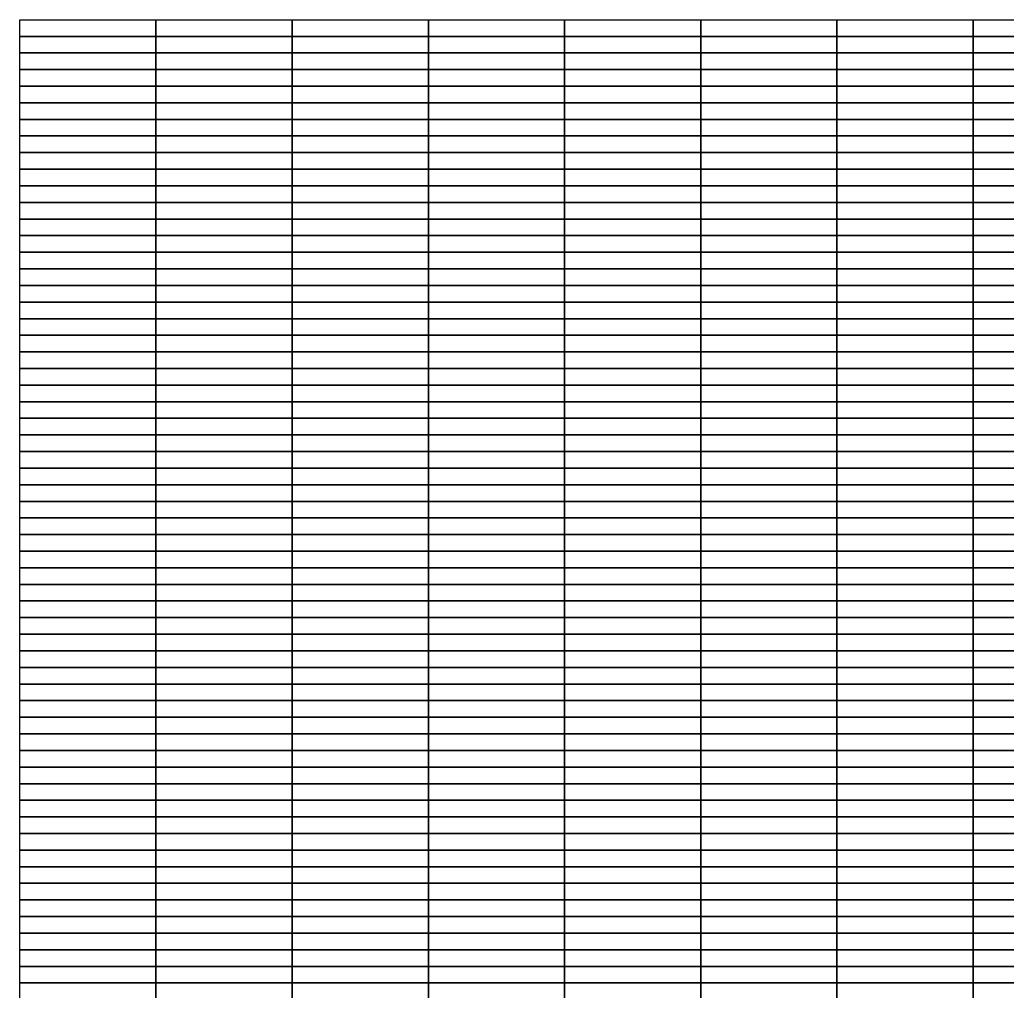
# Model space of a CAD drawing. Header units: metres. Extents: x 0 to 1189, y 5 to 4665.
# Drawn here: x 0 to 297.2, y 4372.5 to 4665 of the extents above; entities that cross this region are included whole.
import ezdxf

# ---------------------------------------------------------------- set-up
doc = ezdxf.new("R2010")
doc.units = ezdxf.units.M

msp = doc.modelspace()

# ---------------------------------------------------------------- linework, layer by layer
for points in [[(41, 4660, 27.84), (0, 4660, 27.84), (0, 4665, 179.26), (41, 4665, 179.26)], [(82, 4660, 27.84), (41, 4660, 27.84), (41, 4665, 179.26), (82, 4665, 179.26)], [(123, 4660, 27.84), (82, 4660, 27.84), (82, 4665, 179.26), (123, 4665, 179.26)], [(164, 4660, 27.84), (123, 4660, 27.84), (123, 4665, 179.26), (164, 4665, 179.26)], [(205, 4660, 22.15), (164, 4660, 27.84), (164, 4665, 179.26), (205, 4665, 181)], [(246, 4660, 16.46), (205, 4660, 22.15), (205, 4665, 181), (246, 4665, 182.75)], [(287, 4660, 16.46), (246, 4660, 16.46), (246, 4665, 182.75), (287, 4665, 182.75)], [(328, 4660, -10.15), (287, 4660, 16.46), (287, 4665, 182.75), (328, 4665, 183.28)], [(41, 4655, 170.27), (0, 4655, 170.27), (0, 4660, 27.84), (41, 4660, 27.84)], [(82, 4655, 170.27), (41, 4655, 170.27), (41, 4660, 27.84), (82, 4660, 27.84)], [(123, 4655, 170.27), (82, 4655, 170.27), (82, 4660, 27.84), (123, 4660, 27.84)], [(164, 4655, 170.27), (123, 4655, 170.27), (123, 4660, 27.84), (164, 4660, 27.84)], [(205, 4655, 145.04), (164, 4655, 170.27), (164, 4660, 27.84), (205, 4660, 22.15)], [(246, 4655, 119.81), (205, 4655, 145.04), (205, 4660, 22.15), (246, 4660, 16.46)], [(287, 4655, 119.81), (246, 4655, 119.81), (246, 4660, 16.46), (287, 4660, 16.46)], [(328, 4655, 74.57), (287, 4655, 119.81), (287, 4660, 16.46), (328, 4660, -10.15)], [(41, 4650, -185.49), (0, 4650, -185.49), (0, 4655, 170.27), (41, 4655, 170.27)], [(82, 4650, -185.49), (41, 4650, -185.49), (41, 4655, 170.27), (82, 4655, 170.27)], [(123, 4650, -185.49), (82, 4650, -185.49), (82, 4655, 170.27), (123, 4655, 170.27)], [(164, 4650, -185.49), (123, 4650, -185.49), (123, 4655, 170.27), (164, 4655, 170.27)], [(205, 4650, -183.68), (164, 4650, -185.49), (164, 4655, 170.27), (205, 4655, 145.04)], [(246, 4650, -181.88), (205, 4650, -183.68), (205, 4655, 145.04), (246, 4655, 119.81)], [(287, 4650, -181.88), (246, 4650, -181.88), (246, 4655, 119.81), (287, 4655, 119.81)], [(328, 4650, -210.97), (287, 4650, -181.88), (287, 4655, 119.81), (328, 4655, 74.57)], [(41, 4645, 111.11), (0, 4645, 111.11), (0, 4650, -185.49), (41, 4650, -185.49)], [(82, 4645, 111.11), (41, 4645, 111.11), (41, 4650, -185.49), (82, 4650, -185.49)], [(123, 4645, 111.11), (82, 4645, 111.11), (82, 4650, -185.49), (123, 4650, -185.49)], [(164, 4645, 111.11), (123, 4645, 111.11), (123, 4650, -185.49), (164, 4650, -185.49)], [(205, 4645, 119.96), (164, 4645, 111.11), (164, 4650, -185.49), (205, 4650, -183.68)], [(246, 4645, 128.81), (205, 4645, 119.96), (205, 4650, -183.68), (246, 4650, -181.88)], [(287, 4645, 128.81), (246, 4645, 128.81), (246, 4650, -181.88), (287, 4650, -181.88)], [(328, 4645, 125.46), (287, 4645, 128.81), (287, 4650, -181.88), (328, 4650, -210.97)], [(41, 4640, 182.27), (0, 4640, 182.27), (0, 4645, 111.11), (41, 4645, 111.11)], [(82, 4640, 182.27), (41, 4640, 182.27), (41, 4645, 111.11), (82, 4645, 111.11)], [(123, 4640, 182.27), (82, 4640, 182.27), (82, 4645, 111.11), (123, 4645, 111.11)], [(164, 4640, 182.27), (123, 4640, 182.27), (123, 4645, 111.11), (164, 4645, 111.11)], [(205, 4640, 180.48), (164, 4640, 182.27), (164, 4645, 111.11), (205, 4645, 119.96)], [(246, 4640, 178.69), (205, 4640, 180.48), (205, 4645, 119.96), (246, 4645, 128.81)], [(287, 4640, 178.69), (246, 4640, 178.69), (246, 4645, 128.81), (287, 4645, 128.81)], [(328, 4640, 176.82), (287, 4640, 178.69), (287, 4645, 128.81), (328, 4645, 125.46)], [(41, 4635, -90.94), (0, 4635, -90.94), (0, 4640, 182.27), (41, 4640, 182.27)], [(82, 4635, -90.94), (41, 4635, -90.94), (41, 4640, 182.27), (82, 4640, 182.27)], [(123, 4635, -90.94), (82, 4635, -90.94), (82, 4640, 182.27), (123, 4640, 182.27)], [(164, 4635, -90.94), (123, 4635, -90.94), (123, 4640, 182.27), (164, 4640, 182.27)], [(205, 4635, -98.8), (164, 4635, -90.94), (164, 4640, 182.27), (205, 4640, 180.48)], [(246, 4635, -106.66), (205, 4635, -98.8), (205, 4640, 180.48), (246, 4640, 178.69)], [(287, 4635, -106.66), (246, 4635, -106.66), (246, 4640, 178.69), (287, 4640, 178.69)], [(328, 4635, -139.29), (287, 4635, -106.66), (287, 4640, 178.69), (328, 4640, 176.82)], [(41, 4630, 65.03), (0, 4630, 65.03), (0, 4635, -90.94), (41, 4635, -90.94)], [(82, 4630, 65.03), (41, 4630, 65.03), (41, 4635, -90.94), (82, 4635, -90.94)], [(123, 4630, 65.03), (82, 4630, 65.03), (82, 4635, -90.94), (123, 4635, -90.94)], [(164, 4630, 65.03), (123, 4630, 65.03), (123, 4635, -90.94), (164, 4635, -90.94)], [(205, 4630, 65.93), (164, 4630, 65.03), (164, 4635, -90.94), (205, 4635, -98.8)], [(246, 4630, 66.84), (205, 4630, 65.93), (205, 4635, -98.8), (246, 4635, -106.66)], [(287, 4630, 66.84), (246, 4630, 66.84), (246, 4635, -106.66), (287, 4635, -106.66)], [(328, 4630, 22.98), (287, 4630, 66.84), (287, 4635, -106.66), (328, 4635, -139.29)], [(41, 4625, -185.07), (0, 4625, -185.07), (0, 4630, 65.03), (41, 4630, 65.03)], [(82, 4625, -185.07), (41, 4625, -185.07), (41, 4630, 65.03), (82, 4630, 65.03)], [(123, 4625, -185.07), (82, 4625, -185.07), (82, 4630, 65.03), (123, 4630, 65.03)], [(164, 4625, -185.07), (123, 4625, -185.07), (123, 4630, 65.03), (164, 4630, 65.03)], [(205, 4625, -203.71), (164, 4625, -185.07), (164, 4630, 65.03), (205, 4630, 65.93)], [(246, 4625, -222.34), (205, 4625, -203.71), (205, 4630, 65.93), (246, 4630, 66.84)], [(287, 4625, -222.34), (246, 4625, -222.34), (246, 4630, 66.84), (287, 4630, 66.84)], [(328, 4625, -402.46), (287, 4625, -222.34), (287, 4630, 66.84), (328, 4630, 22.98)], [(41, 4620, 164.47), (0, 4620, 164.47), (0, 4625, -185.07), (41, 4625, -185.07)], [(82, 4620, 164.47), (41, 4620, 164.47), (41, 4625, -185.07), (82, 4625, -185.07)], [(123, 4620, 164.47), (82, 4620, 164.47), (82, 4625, -185.07), (123, 4625, -185.07)], [(164, 4620, 164.47), (123, 4620, 164.47), (123, 4625, -185.07), (164, 4625, -185.07)], [(205, 4620, 163.99), (164, 4620, 164.47), (164, 4625, -185.07), (205, 4625, -203.71)], [(246, 4620, 163.51), (205, 4620, 163.99), (205, 4625, -203.71), (246, 4625, -222.34)], [(287, 4620, 163.51), (246, 4620, 163.51), (246, 4625, -222.34), (287, 4625, -222.34)], [(328, 4620, 162.39), (287, 4620, 163.51), (287, 4625, -222.34), (328, 4625, -402.46)], [(41, 4615, 178.51), (0, 4615, 178.51), (0, 4620, 164.47), (41, 4620, 164.47)], [(82, 4615, 178.51), (41, 4615, 178.51), (41, 4620, 164.47), (82, 4620, 164.47)], [(123, 4615, 178.51), (82, 4615, 178.51), (82, 4620, 164.47), (123, 4620, 164.47)], [(164, 4615, 178.51), (123, 4615, 178.51), (123, 4620, 164.47), (164, 4620, 164.47)], [(205, 4615, 181.01), (164, 4615, 178.51), (164, 4620, 164.47), (205, 4620, 163.99)], [(246, 4615, 183.51), (205, 4615, 181.01), (205, 4620, 163.99), (246, 4620, 163.51)], [(287, 4615, 183.51), (246, 4615, 183.51), (246, 4620, 163.51), (287, 4620, 163.51)], [(328, 4615, 180.7), (287, 4615, 183.51), (287, 4620, 163.51), (328, 4620, 162.39)], [(41, 4610, 28.33), (0, 4610, 28.33), (0, 4615, 178.51), (41, 4615, 178.51)], [(82, 4610, 28.33), (41, 4610, 28.33), (41, 4615, 178.51), (82, 4615, 178.51)], [(123, 4610, 28.33), (82, 4610, 28.33), (82, 4615, 178.51), (123, 4615, 178.51)], [(164, 4610, 28.33), (123, 4610, 28.33), (123, 4615, 178.51), (164, 4615, 178.51)], [(205, 4610, 18.59), (164, 4610, 28.33), (164, 4615, 178.51), (205, 4615, 181.01)], [(246, 4610, 8.86), (205, 4610, 18.59), (205, 4615, 181.01), (246, 4615, 183.51)], [(287, 4610, 8.86), (246, 4610, 8.86), (246, 4615, 183.51), (287, 4615, 183.51)], [(328, 4610, -25.73), (287, 4610, 8.86), (287, 4615, 183.51), (328, 4615, 180.7)], [(41, 4605, -29.21), (0, 4605, -29.21), (0, 4610, 28.33), (41, 4610, 28.33)], [(82, 4605, -29.21), (41, 4605, -29.21), (41, 4610, 28.33), (82, 4610, 28.33)], [(123, 4605, -29.21), (82, 4605, -29.21), (82, 4610, 28.33), (123, 4610, 28.33)], [(164, 4605, -29.21), (123, 4605, -29.21), (123, 4610, 28.33), (164, 4610, 28.33)], [(205, 4605, -19.4), (164, 4605, -29.21), (164, 4610, 28.33), (205, 4610, 18.59)], [(246, 4605, -9.58), (205, 4605, -19.4), (205, 4610, 18.59), (246, 4610, 8.86)], [(287, 4605, -9.58), (246, 4605, -9.58), (246, 4610, 8.86), (287, 4610, 8.86)], [(328, 4605, -24.24), (287, 4605, -9.58), (287, 4610, 8.86), (328, 4610, -25.73)], [(41, 4600, 20.12), (0, 4600, 20.12), (0, 4605, -29.21), (41, 4605, -29.21)], [(82, 4600, 20.12), (41, 4600, 20.12), (41, 4605, -29.21), (82, 4605, -29.21)], [(123, 4600, 20.12), (82, 4600, 20.12), (82, 4605, -29.21), (123, 4605, -29.21)], [(164, 4600, 20.12), (123, 4600, 20.12), (123, 4605, -29.21), (164, 4605, -29.21)], [(205, 4600, 3.24), (164, 4600, 20.12), (164, 4605, -29.21), (205, 4605, -19.4)], [(246, 4600, -13.64), (205, 4600, 3.24), (205, 4605, -19.4), (246, 4605, -9.58)], [(287, 4600, -13.64), (246, 4600, -13.64), (246, 4605, -9.58), (287, 4605, -9.58)], [(328, 4600, -82.87), (287, 4600, -13.64), (287, 4605, -9.58), (328, 4605, -24.24)], [(41, 4595, 139.27), (0, 4595, 139.27), (0, 4600, 20.12), (41, 4600, 20.12)], [(82, 4595, 139.27), (41, 4595, 139.27), (41, 4600, 20.12), (82, 4600, 20.12)], [(123, 4595, 139.27), (82, 4595, 139.27), (82, 4600, 20.12), (123, 4600, 20.12)], [(164, 4595, 139.27), (123, 4595, 139.27), (123, 4600, 20.12), (164, 4600, 20.12)], [(205, 4595, 119.22), (164, 4595, 139.27), (164, 4600, 20.12), (205, 4600, 3.24)], [(246, 4595, 99.16), (205, 4595, 119.22), (205, 4600, 3.24), (246, 4600, -13.64)], [(287, 4595, 99.16), (246, 4595, 99.16), (246, 4600, -13.64), (287, 4600, -13.64)], [(328, 4595, 120.88), (287, 4595, 99.16), (287, 4600, -13.64), (328, 4600, -82.87)], [(41, 4590, 138.04), (0, 4590, 138.04), (0, 4595, 139.27), (41, 4595, 139.27)], [(82, 4590, 138.04), (41, 4590, 138.04), (41, 4595, 139.27), (82, 4595, 139.27)], [(123, 4590, 138.04), (82, 4590, 138.04), (82, 4595, 139.27), (123, 4595, 139.27)], [(164, 4590, 138.04), (123, 4590, 138.04), (123, 4595, 139.27), (164, 4595, 139.27)], [(205, 4590, 133.22), (164, 4590, 138.04), (164, 4595, 139.27), (205, 4595, 119.22)], [(246, 4590, 128.39), (205, 4590, 133.22), (205, 4595, 119.22), (246, 4595, 99.16)], [(287, 4590, 128.39), (246, 4590, 128.39), (246, 4595, 99.16), (287, 4595, 99.16)], [(328, 4590, 128.34), (287, 4590, 128.39), (287, 4595, 99.16), (328, 4595, 120.88)], [(41, 4585, 75.77), (0, 4585, 75.77), (0, 4590, 138.04), (41, 4590, 138.04)], [(82, 4585, 75.77), (41, 4585, 75.77), (41, 4590, 138.04), (82, 4590, 138.04)], [(123, 4585, 75.77), (82, 4585, 75.77), (82, 4590, 138.04), (123, 4590, 138.04)], [(164, 4585, 75.77), (123, 4585, 75.77), (123, 4590, 138.04), (164, 4590, 138.04)], [(205, 4585, 72.26), (164, 4585, 75.77), (164, 4590, 138.04), (205, 4590, 133.22)], [(246, 4585, 68.75), (205, 4585, 72.26), (205, 4590, 133.22), (246, 4590, 128.39)], [(287, 4585, 68.75), (246, 4585, 68.75), (246, 4590, 128.39), (287, 4590, 128.39)], [(328, 4585, 53.58), (287, 4585, 68.75), (287, 4590, 128.39), (328, 4590, 128.34)], [(41, 4580, -2.38), (0, 4580, -2.38), (0, 4585, 75.77), (41, 4585, 75.77)], [(82, 4580, -2.38), (41, 4580, -2.38), (41, 4585, 75.77), (82, 4585, 75.77)], [(123, 4580, -2.38), (82, 4580, -2.38), (82, 4585, 75.77), (123, 4585, 75.77)], [(164, 4580, -2.38), (123, 4580, -2.38), (123, 4585, 75.77), (164, 4585, 75.77)], [(205, 4580, -38.36), (164, 4580, -2.38), (164, 4585, 75.77), (205, 4585, 72.26)], [(246, 4580, -74.34), (205, 4580, -38.36), (205, 4585, 72.26), (246, 4585, 68.75)], [(287, 4580, -74.34), (246, 4580, -74.34), (246, 4585, 68.75), (287, 4585, 68.75)], [(328, 4580, -137.53), (287, 4580, -74.34), (287, 4585, 68.75), (328, 4585, 53.58)], [(41, 4575, 172.33), (0, 4575, 172.33), (0, 4580, -2.38), (41, 4580, -2.38)], [(82, 4575, 172.33), (41, 4575, 172.33), (41, 4580, -2.38), (82, 4580, -2.38)], [(123, 4575, 172.33), (82, 4575, 172.33), (82, 4580, -2.38), (123, 4580, -2.38)], [(164, 4575, 172.33), (123, 4575, 172.33), (123, 4580, -2.38), (164, 4580, -2.38)], [(205, 4575, 95.52), (164, 4575, 172.33), (164, 4580, -2.38), (205, 4580, -38.36)], [(246, 4575, 18.71), (205, 4575, 95.52), (205, 4580, -38.36), (246, 4580, -74.34)], [(287, 4575, 18.71), (246, 4575, 18.71), (246, 4580, -74.34), (287, 4580, -74.34)], [(328, 4575, -126.81), (287, 4575, 18.71), (287, 4580, -74.34), (328, 4580, -137.53)], [(41, 4570, 115.03), (0, 4570, 115.03), (0, 4575, 172.33), (41, 4575, 172.33)], [(82, 4570, 115.03), (41, 4570, 115.03), (41, 4575, 172.33), (82, 4575, 172.33)], [(123, 4570, 115.03), (82, 4570, 115.03), (82, 4575, 172.33), (123, 4575, 172.33)], [(164, 4570, 115.03), (123, 4570, 115.03), (123, 4575, 172.33), (164, 4575, 172.33)], [(205, 4570, 115.48), (164, 4570, 115.03), (164, 4575, 172.33), (205, 4575, 95.52)], [(246, 4570, 115.93), (205, 4570, 115.48), (205, 4575, 95.52), (246, 4575, 18.71)], [(287, 4570, 115.93), (246, 4570, 115.93), (246, 4575, 18.71), (287, 4575, 18.71)], [(328, 4570, 114.42), (287, 4570, 115.93), (287, 4575, 18.71), (328, 4575, -126.81)], [(41, 4565, 164.52), (0, 4565, 164.52), (0, 4570, 115.03), (41, 4570, 115.03)], [(82, 4565, 164.52), (41, 4565, 164.52), (41, 4570, 115.03), (82, 4570, 115.03)], [(123, 4565, 164.52), (82, 4565, 164.52), (82, 4570, 115.03), (123, 4570, 115.03)], [(164, 4565, 164.52), (123, 4565, 164.52), (123, 4570, 115.03), (164, 4570, 115.03)], [(205, 4565, 163.61), (164, 4565, 164.52), (164, 4570, 115.03), (205, 4570, 115.48)], [(246, 4565, 162.71), (205, 4565, 163.61), (205, 4570, 115.48), (246, 4570, 115.93)], [(287, 4565, 162.71), (246, 4565, 162.71), (246, 4570, 115.93), (287, 4570, 115.93)], [(328, 4565, 163.08), (287, 4565, 162.71), (287, 4570, 115.93), (328, 4570, 114.42)], [(41, 4560, 28.68), (0, 4560, 28.68), (0, 4565, 164.52), (41, 4565, 164.52)], [(82, 4560, 28.68), (41, 4560, 28.68), (41, 4565, 164.52), (82, 4565, 164.52)], [(123, 4560, 28.68), (82, 4560, 28.68), (82, 4565, 164.52), (123, 4565, 164.52)], [(164, 4560, 28.68), (123, 4560, 28.68), (123, 4565, 164.52), (164, 4565, 164.52)], [(205, 4560, 25.3), (164, 4560, 28.68), (164, 4565, 164.52), (205, 4565, 163.61)], [(246, 4560, 21.92), (205, 4560, 25.3), (205, 4565, 163.61), (246, 4565, 162.71)], [(287, 4560, 21.92), (246, 4560, 21.92), (246, 4565, 162.71), (287, 4565, 162.71)], [(328, 4560, -5.67), (287, 4560, 21.92), (287, 4565, 162.71), (328, 4565, 163.08)], [(41, 4555, 14.47), (0, 4555, 14.47), (0, 4560, 28.68), (41, 4560, 28.68)], [(82, 4555, 14.47), (41, 4555, 14.47), (41, 4560, 28.68), (82, 4560, 28.68)], [(123, 4555, 14.47), (82, 4555, 14.47), (82, 4560, 28.68), (123, 4560, 28.68)], [(164, 4555, 14.47), (123, 4555, 14.47), (123, 4560, 28.68), (164, 4560, 28.68)], [(205, 4555, 2.21), (164, 4555, 14.47), (164, 4560, 28.68), (205, 4560, 25.3)], [(246, 4555, -10.04), (205, 4555, 2.21), (205, 4560, 25.3), (246, 4560, 21.92)], [(287, 4555, -10.04), (246, 4555, -10.04), (246, 4560, 21.92), (287, 4560, 21.92)], [(328, 4555, -40.33), (287, 4555, -10.04), (287, 4560, 21.92), (328, 4560, -5.67)], [(41, 4550, 105.85), (0, 4550, 105.85), (0, 4555, 14.47), (41, 4555, 14.47)], [(82, 4550, 105.85), (41, 4550, 105.85), (41, 4555, 14.47), (82, 4555, 14.47)], [(123, 4550, 105.85), (82, 4550, 105.85), (82, 4555, 14.47), (123, 4555, 14.47)], [(164, 4550, 105.85), (123, 4550, 105.85), (123, 4555, 14.47), (164, 4555, 14.47)], [(205, 4550, 104.15), (164, 4550, 105.85), (164, 4555, 14.47), (205, 4555, 2.21)], [(246, 4550, 102.45), (205, 4550, 104.15), (205, 4555, 2.21), (246, 4555, -10.04)], [(287, 4550, 102.45), (246, 4550, 102.45), (246, 4555, -10.04), (287, 4555, -10.04)], [(328, 4550, 100.48), (287, 4550, 102.45), (287, 4555, -10.04), (328, 4555, -40.33)], [(41, 4545, 144.09), (0, 4545, 144.09), (0, 4550, 105.85), (41, 4550, 105.85)], [(82, 4545, 144.09), (41, 4545, 144.09), (41, 4550, 105.85), (82, 4550, 105.85)], [(123, 4545, 144.09), (82, 4545, 144.09), (82, 4550, 105.85), (123, 4550, 105.85)], [(164, 4545, 144.09), (123, 4545, 144.09), (123, 4550, 105.85), (164, 4550, 105.85)], [(205, 4545, 112.05), (164, 4545, 144.09), (164, 4550, 105.85), (205, 4550, 104.15)], [(246, 4545, 80.01), (205, 4545, 112.05), (205, 4550, 104.15), (246, 4550, 102.45)], [(287, 4545, 80.01), (246, 4545, 80.01), (246, 4550, 102.45), (287, 4550, 102.45)], [(328, 4545, 109.26), (287, 4545, 80.01), (287, 4550, 102.45), (328, 4550, 100.48)], [(41, 4540, 172.52), (0, 4540, 172.52), (0, 4545, 144.09), (41, 4545, 144.09)], [(82, 4540, 172.52), (41, 4540, 172.52), (41, 4545, 144.09), (82, 4545, 144.09)], [(123, 4540, 172.52), (82, 4540, 172.52), (82, 4545, 144.09), (123, 4545, 144.09)], [(164, 4540, 172.52), (123, 4540, 172.52), (123, 4545, 144.09), (164, 4545, 144.09)], [(205, 4540, 173.55), (164, 4540, 172.52), (164, 4545, 144.09), (205, 4545, 112.05)], [(246, 4540, 174.59), (205, 4540, 173.55), (205, 4545, 112.05), (246, 4545, 80.01)], [(287, 4540, 174.59), (246, 4540, 174.59), (246, 4545, 80.01), (287, 4545, 80.01)], [(328, 4540, 172.72), (287, 4540, 174.59), (287, 4545, 80.01), (328, 4545, 109.26)], [(41, 4535, 4.2), (0, 4535, 4.2), (0, 4540, 172.52), (41, 4540, 172.52)], [(82, 4535, 4.2), (41, 4535, 4.2), (41, 4540, 172.52), (82, 4540, 172.52)], [(123, 4535, 4.2), (82, 4535, 4.2), (82, 4540, 172.52), (123, 4540, 172.52)], [(164, 4535, 4.2), (123, 4535, 4.2), (123, 4540, 172.52), (164, 4540, 172.52)], [(205, 4535, 2.34), (164, 4535, 4.2), (164, 4540, 172.52), (205, 4540, 173.55)], [(246, 4535, 0.48), (205, 4535, 2.34), (205, 4540, 173.55), (246, 4540, 174.59)], [(287, 4535, 0.48), (246, 4535, 0.48), (246, 4540, 174.59), (287, 4540, 174.59)], [(328, 4535, -23), (287, 4535, 0.48), (287, 4540, 174.59), (328, 4540, 172.72)], [(41, 4530, 53.38), (0, 4530, 53.38), (0, 4535, 4.2), (41, 4535, 4.2)], [(82, 4530, 53.38), (41, 4530, 53.38), (41, 4535, 4.2), (82, 4535, 4.2)], [(123, 4530, 53.38), (82, 4530, 53.38), (82, 4535, 4.2), (123, 4535, 4.2)], [(164, 4530, 53.38), (123, 4530, 53.38), (123, 4535, 4.2), (164, 4535, 4.2)], [(205, 4530, 33.68), (164, 4530, 53.38), (164, 4535, 4.2), (205, 4535, 2.34)], [(246, 4530, 13.97), (205, 4530, 33.68), (205, 4535, 2.34), (246, 4535, 0.48)], [(287, 4530, 13.97), (246, 4530, 13.97), (246, 4535, 0.48), (287, 4535, 0.48)], [(328, 4530, -2.48), (287, 4530, 13.97), (287, 4535, 0.48), (328, 4535, -23)], [(41, 4525, -79.73), (0, 4525, -79.73), (0, 4530, 53.38), (41, 4530, 53.38)], [(82, 4525, -79.73), (41, 4525, -79.73), (41, 4530, 53.38), (82, 4530, 53.38)], [(123, 4525, -79.73), (82, 4525, -79.73), (82, 4530, 53.38), (123, 4530, 53.38)], [(164, 4525, -79.73), (123, 4525, -79.73), (123, 4530, 53.38), (164, 4530, 53.38)], [(205, 4525, -140.25), (164, 4525, -79.73), (164, 4530, 53.38), (205, 4530, 33.68)], [(246, 4525, -200.76), (205, 4525, -140.25), (205, 4530, 33.68), (246, 4530, 13.97)], [(287, 4525, -200.76), (246, 4525, -200.76), (246, 4530, 13.97), (287, 4530, 13.97)], [(328, 4525, -286), (287, 4525, -200.76), (287, 4530, 13.97), (328, 4530, -2.48)], [(41, 4520, 127.43), (0, 4520, 127.43), (0, 4525, -79.73), (41, 4525, -79.73)], [(82, 4520, 127.43), (41, 4520, 127.43), (41, 4525, -79.73), (82, 4525, -79.73)], [(123, 4520, 127.43), (82, 4520, 127.43), (82, 4525, -79.73), (123, 4525, -79.73)], [(164, 4520, 127.43), (123, 4520, 127.43), (123, 4525, -79.73), (164, 4525, -79.73)], [(205, 4520, 121.97), (164, 4520, 127.43), (164, 4525, -79.73), (205, 4525, -140.25)], [(246, 4520, 116.51), (205, 4520, 121.97), (205, 4525, -140.25), (246, 4525, -200.76)], [(287, 4520, 116.51), (246, 4520, 116.51), (246, 4525, -200.76), (287, 4525, -200.76)], [(328, 4520, 107.92), (287, 4520, 116.51), (287, 4525, -200.76), (328, 4525, -286)], [(41, 4515, 181.24), (0, 4515, 181.24), (0, 4520, 127.43), (41, 4520, 127.43)], [(82, 4515, 181.24), (41, 4515, 181.24), (41, 4520, 127.43), (82, 4520, 127.43)], [(123, 4515, 181.24), (82, 4515, 181.24), (82, 4520, 127.43), (123, 4520, 127.43)], [(164, 4515, 181.24), (123, 4515, 181.24), (123, 4520, 127.43), (164, 4520, 127.43)], [(205, 4515, 179.42), (164, 4515, 181.24), (164, 4520, 127.43), (205, 4520, 121.97)], [(246, 4515, 177.6), (205, 4515, 179.42), (205, 4520, 121.97), (246, 4520, 116.51)], [(287, 4515, 177.6), (246, 4515, 177.6), (246, 4520, 116.51), (287, 4520, 116.51)], [(328, 4515, 177.35), (287, 4515, 177.6), (287, 4520, 116.51), (328, 4520, 107.92)], [(41, 4510, 54.54), (0, 4510, 54.54), (0, 4515, 181.24), (41, 4515, 181.24)], [(82, 4510, 54.54), (41, 4510, 54.54), (41, 4515, 181.24), (82, 4515, 181.24)], [(123, 4510, 54.54), (82, 4510, 54.54), (82, 4515, 181.24), (123, 4515, 181.24)], [(164, 4510, 54.54), (123, 4510, 54.54), (123, 4515, 181.24), (164, 4515, 181.24)], [(205, 4510, 49.67), (164, 4510, 54.54), (164, 4515, 181.24), (205, 4515, 179.42)], [(246, 4510, 44.8), (205, 4510, 49.67), (205, 4515, 179.42), (246, 4515, 177.6)], [(287, 4510, 44.8), (246, 4510, 44.8), (246, 4515, 177.6), (287, 4515, 177.6)], [(328, 4510, 17.5), (287, 4510, 44.8), (287, 4515, 177.6), (328, 4515, 177.35)], [(41, 4505, 80.83), (0, 4505, 80.83), (0, 4510, 54.54), (41, 4510, 54.54)], [(82, 4505, 80.83), (41, 4505, 80.83), (41, 4510, 54.54), (82, 4510, 54.54)], [(123, 4505, 80.83), (82, 4505, 80.83), (82, 4510, 54.54), (123, 4510, 54.54)], [(164, 4505, 80.83), (123, 4505, 80.83), (123, 4510, 54.54), (164, 4510, 54.54)], [(205, 4505, 71.94), (164, 4505, 80.83), (164, 4510, 54.54), (205, 4510, 49.67)], [(246, 4505, 63.06), (205, 4505, 71.94), (205, 4510, 49.67), (246, 4510, 44.8)], [(287, 4505, 63.06), (246, 4505, 63.06), (246, 4510, 44.8), (287, 4510, 44.8)], [(328, 4505, 19.49), (287, 4505, 63.06), (287, 4510, 44.8), (328, 4510, 17.5)], [(41, 4500, -43.14), (0, 4500, -43.14), (0, 4505, 80.83), (41, 4505, 80.83)], [(82, 4500, -43.14), (41, 4500, -43.14), (41, 4505, 80.83), (82, 4505, 80.83)], [(123, 4500, -43.14), (82, 4500, -43.14), (82, 4505, 80.83), (123, 4505, 80.83)], [(164, 4500, -43.14), (123, 4500, -43.14), (123, 4505, 80.83), (164, 4505, 80.83)], [(205, 4500, -54.63), (164, 4500, -43.14), (164, 4505, 80.83), (205, 4505, 71.94)], [(246, 4500, -66.11), (205, 4500, -54.63), (205, 4505, 71.94), (246, 4505, 63.06)], [(287, 4500, -66.11), (246, 4500, -66.11), (246, 4505, 63.06), (287, 4505, 63.06)], [(328, 4500, -95.31), (287, 4500, -66.11), (287, 4505, 63.06), (328, 4505, 19.49)], [(41, 4495, -130.1), (0, 4495, -130.1), (0, 4500, -43.14), (41, 4500, -43.14)], [(82, 4495, -130.1), (41, 4495, -130.1), (41, 4500, -43.14), (82, 4500, -43.14)], [(123, 4495, -130.1), (82, 4495, -130.1), (82, 4500, -43.14), (123, 4500, -43.14)], [(164, 4495, -130.1), (123, 4495, -130.1), (123, 4500, -43.14), (164, 4500, -43.14)], [(205, 4495, -136.55), (164, 4495, -130.1), (164, 4500, -43.14), (205, 4500, -54.63)], [(246, 4495, -143), (205, 4495, -136.55), (205, 4500, -54.63), (246, 4500, -66.11)], [(287, 4495, -143), (246, 4495, -143), (246, 4500, -66.11), (287, 4500, -66.11)], [(328, 4495, -166.6), (287, 4495, -143), (287, 4500, -66.11), (328, 4500, -95.31)], [(41, 4490, 137.87), (0, 4490, 137.87), (0, 4495, -130.1), (41, 4495, -130.1)], [(82, 4490, 137.87), (41, 4490, 137.87), (41, 4495, -130.1), (82, 4495, -130.1)], [(123, 4490, 137.87), (82, 4490, 137.87), (82, 4495, -130.1), (123, 4495, -130.1)], [(164, 4490, 137.87), (123, 4490, 137.87), (123, 4495, -130.1), (164, 4495, -130.1)], [(205, 4490, 137.9), (164, 4490, 137.87), (164, 4495, -130.1), (205, 4495, -136.55)], [(246, 4490, 137.93), (205, 4490, 137.9), (205, 4495, -136.55), (246, 4495, -143)], [(287, 4490, 137.93), (246, 4490, 137.93), (246, 4495, -143), (287, 4495, -143)], [(328, 4490, 103.39), (287, 4490, 137.93), (287, 4495, -143), (328, 4495, -166.6)], [(41, 4485, 179.61), (0, 4485, 179.61), (0, 4490, 137.87), (41, 4490, 137.87)], [(82, 4485, 179.61), (41, 4485, 179.61), (41, 4490, 137.87), (82, 4490, 137.87)], [(123, 4485, 179.61), (82, 4485, 179.61), (82, 4490, 137.87), (123, 4490, 137.87)], [(164, 4485, 179.61), (123, 4485, 179.61), (123, 4490, 137.87), (164, 4490, 137.87)], [(205, 4485, 182.71), (164, 4485, 179.61), (164, 4490, 137.87), (205, 4490, 137.9)], [(246, 4485, 185.81), (205, 4485, 182.71), (205, 4490, 137.9), (246, 4490, 137.93)], [(287, 4485, 185.81), (246, 4485, 185.81), (246, 4490, 137.93), (287, 4490, 137.93)], [(328, 4485, 184.55), (287, 4485, 185.81), (287, 4490, 137.93), (328, 4490, 103.39)], [(41, 4480, 47.98), (0, 4480, 47.98), (0, 4485, 179.61), (41, 4485, 179.61)], [(82, 4480, 47.98), (41, 4480, 47.98), (41, 4485, 179.61), (82, 4485, 179.61)], [(123, 4480, 47.98), (82, 4480, 47.98), (82, 4485, 179.61), (123, 4485, 179.61)], [(164, 4480, 47.98), (123, 4480, 47.98), (123, 4485, 179.61), (164, 4485, 179.61)], [(205, 4480, 49.03), (164, 4480, 47.98), (164, 4485, 179.61), (205, 4485, 182.71)], [(246, 4480, 50.08), (205, 4480, 49.03), (205, 4485, 182.71), (246, 4485, 185.81)], [(287, 4480, 50.08), (246, 4480, 50.08), (246, 4485, 185.81), (287, 4485, 185.81)], [(328, 4480, -16.89), (287, 4480, 50.08), (287, 4485, 185.81), (328, 4485, 184.55)], [(41, 4475, 121.71), (0, 4475, 121.71), (0, 4480, 47.98), (41, 4480, 47.98)], [(82, 4475, 121.71), (41, 4475, 121.71), (41, 4480, 47.98), (82, 4480, 47.98)], [(123, 4475, 121.71), (82, 4475, 121.71), (82, 4480, 47.98), (123, 4480, 47.98)], [(164, 4475, 121.71), (123, 4475, 121.71), (123, 4480, 47.98), (164, 4480, 47.98)], [(205, 4475, 105.81), (164, 4475, 121.71), (164, 4480, 47.98), (205, 4480, 49.03)], [(246, 4475, 89.92), (205, 4475, 105.81), (205, 4480, 49.03), (246, 4480, 50.08)], [(287, 4475, 89.92), (246, 4475, 89.92), (246, 4480, 50.08), (287, 4480, 50.08)], [(328, 4475, 20.81), (287, 4475, 89.92), (287, 4480, 50.08), (328, 4480, -16.89)], [(41, 4470, 185.17), (0, 4470, 185.17), (0, 4475, 121.71), (41, 4475, 121.71)], [(82, 4470, 185.17), (41, 4470, 185.17), (41, 4475, 121.71), (82, 4475, 121.71)], [(123, 4470, 185.17), (82, 4470, 185.17), (82, 4475, 121.71), (123, 4475, 121.71)], [(164, 4470, 185.17), (123, 4470, 185.17), (123, 4475, 121.71), (164, 4475, 121.71)], [(205, 4470, 183.83), (164, 4470, 185.17), (164, 4475, 121.71), (205, 4475, 105.81)], [(246, 4470, 182.49), (205, 4470, 183.83), (205, 4475, 105.81), (246, 4475, 89.92)], [(287, 4470, 182.49), (246, 4470, 182.49), (246, 4475, 89.92), (287, 4475, 89.92)], [(328, 4470, 182.35), (287, 4470, 182.49), (287, 4475, 89.92), (328, 4475, 20.81)], [(41, 4465, 183.66), (0, 4465, 183.66), (0, 4470, 185.17), (41, 4470, 185.17)], [(82, 4465, 183.66), (41, 4465, 183.66), (41, 4470, 185.17), (82, 4470, 185.17)], [(123, 4465, 183.66), (82, 4465, 183.66), (82, 4470, 185.17), (123, 4470, 185.17)], [(164, 4465, 183.66), (123, 4465, 183.66), (123, 4470, 185.17), (164, 4470, 185.17)], [(205, 4465, 182.91), (164, 4465, 183.66), (164, 4470, 185.17), (205, 4470, 183.83)], [(246, 4465, 182.16), (205, 4465, 182.91), (205, 4470, 183.83), (246, 4470, 182.49)], [(287, 4465, 182.16), (246, 4465, 182.16), (246, 4470, 182.49), (287, 4470, 182.49)], [(328, 4465, 181.91), (287, 4465, 182.16), (287, 4470, 182.49), (328, 4470, 182.35)], [(41, 4460, 92.86), (0, 4460, 92.86), (0, 4465, 183.66), (41, 4465, 183.66)], [(82, 4460, 92.86), (41, 4460, 92.86), (41, 4465, 183.66), (82, 4465, 183.66)], [(123, 4460, 92.86), (82, 4460, 92.86), (82, 4465, 183.66), (123, 4465, 183.66)], [(164, 4460, 92.86), (123, 4460, 92.86), (123, 4465, 183.66), (164, 4465, 183.66)], [(205, 4460, 84.51), (164, 4460, 92.86), (164, 4465, 183.66), (205, 4465, 182.91)], [(246, 4460, 76.17), (205, 4460, 84.51), (205, 4465, 182.91), (246, 4465, 182.16)], [(287, 4460, 76.17), (246, 4460, 76.17), (246, 4465, 182.16), (287, 4465, 182.16)], [(328, 4460, 53.8), (287, 4460, 76.17), (287, 4465, 182.16), (328, 4465, 181.91)], [(41, 4455, 138.73), (0, 4455, 138.73), (0, 4460, 92.86), (41, 4460, 92.86)], [(82, 4455, 138.73), (41, 4455, 138.73), (41, 4460, 92.86), (82, 4460, 92.86)], [(123, 4455, 138.73), (82, 4455, 138.73), (82, 4460, 92.86), (123, 4460, 92.86)], [(164, 4455, 138.73), (123, 4455, 138.73), (123, 4460, 92.86), (164, 4460, 92.86)], [(205, 4455, 141.14), (164, 4455, 138.73), (164, 4460, 92.86), (205, 4460, 84.51)], [(246, 4455, 143.55), (205, 4455, 141.14), (205, 4460, 84.51), (246, 4460, 76.17)], [(287, 4455, 143.55), (246, 4455, 143.55), (246, 4460, 76.17), (287, 4460, 76.17)], [(328, 4455, 148.25), (287, 4455, 143.55), (287, 4460, 76.17), (328, 4460, 53.8)], [(41, 4450, 51.19), (0, 4450, 51.19), (0, 4455, 138.73), (41, 4455, 138.73)], [(82, 4450, 51.19), (41, 4450, 51.19), (41, 4455, 138.73), (82, 4455, 138.73)], [(123, 4450, 51.19), (82, 4450, 51.19), (82, 4455, 138.73), (123, 4455, 138.73)], [(164, 4450, 51.19), (123, 4450, 51.19), (123, 4455, 138.73), (164, 4455, 138.73)], [(205, 4450, 51.98), (164, 4450, 51.19), (164, 4455, 138.73), (205, 4455, 141.14)], [(246, 4450, 52.77), (205, 4450, 51.98), (205, 4455, 141.14), (246, 4455, 143.55)], [(287, 4450, 52.77), (246, 4450, 52.77), (246, 4455, 143.55), (287, 4455, 143.55)], [(328, 4450, 22.7), (287, 4450, 52.77), (287, 4455, 143.55), (328, 4455, 148.25)], [(41, 4445, 17.54), (0, 4445, 17.54), (0, 4450, 51.19), (41, 4450, 51.19)], [(82, 4445, 17.54), (41, 4445, 17.54), (41, 4450, 51.19), (82, 4450, 51.19)], [(123, 4445, 17.54), (82, 4445, 17.54), (82, 4450, 51.19), (123, 4450, 51.19)], [(164, 4445, 17.54), (123, 4445, 17.54), (123, 4450, 51.19), (164, 4450, 51.19)], [(205, 4445, -2.51), (164, 4445, 17.54), (164, 4450, 51.19), (205, 4450, 51.98)], [(246, 4445, -22.55), (205, 4445, -2.51), (205, 4450, 51.98), (246, 4450, 52.77)], [(287, 4445, -22.55), (246, 4445, -22.55), (246, 4450, 52.77), (287, 4450, 52.77)], [(328, 4445, -39.01), (287, 4445, -22.55), (287, 4450, 52.77), (328, 4450, 22.7)], [(41, 4440, 117.89), (0, 4440, 117.89), (0, 4445, 17.54), (41, 4445, 17.54)], [(82, 4440, 117.89), (41, 4440, 117.89), (41, 4445, 17.54), (82, 4445, 17.54)], [(123, 4440, 117.89), (82, 4440, 117.89), (82, 4445, 17.54), (123, 4445, 17.54)], [(164, 4440, 117.89), (123, 4440, 117.89), (123, 4445, 17.54), (164, 4445, 17.54)], [(205, 4440, 132.17), (164, 4440, 117.89), (164, 4445, 17.54), (205, 4445, -2.51)], [(246, 4440, 146.45), (205, 4440, 132.17), (205, 4445, -2.51), (246, 4445, -22.55)], [(287, 4440, 146.45), (246, 4440, 146.45), (246, 4445, -22.55), (287, 4445, -22.55)], [(328, 4440, 128.89), (287, 4440, 146.45), (287, 4445, -22.55), (328, 4445, -39.01)], [(41, 4435, 173.39), (0, 4435, 173.39), (0, 4440, 117.89), (41, 4440, 117.89)], [(82, 4435, 173.39), (41, 4435, 173.39), (41, 4440, 117.89), (82, 4440, 117.89)], [(123, 4435, 173.39), (82, 4435, 173.39), (82, 4440, 117.89), (123, 4440, 117.89)], [(164, 4435, 173.39), (123, 4435, 173.39), (123, 4440, 117.89), (164, 4440, 117.89)], [(205, 4435, 163.59), (164, 4435, 173.39), (164, 4440, 117.89), (205, 4440, 132.17)], [(246, 4435, 153.8), (205, 4435, 163.59), (205, 4440, 132.17), (246, 4440, 146.45)], [(287, 4435, 153.8), (246, 4435, 153.8), (246, 4440, 146.45), (287, 4440, 146.45)], [(328, 4435, 138.56), (287, 4435, 153.8), (287, 4440, 146.45), (328, 4440, 128.89)], [(41, 4430, 9.45), (0, 4430, 9.45), (0, 4435, 173.39), (41, 4435, 173.39)], [(82, 4430, 9.45), (41, 4430, 9.45), (41, 4435, 173.39), (82, 4435, 173.39)], [(123, 4430, 9.45), (82, 4430, 9.45), (82, 4435, 173.39), (123, 4435, 173.39)], [(164, 4430, 9.45), (123, 4430, 9.45), (123, 4435, 173.39), (164, 4435, 173.39)], [(205, 4430, -3.13), (164, 4430, 9.45), (164, 4435, 173.39), (205, 4435, 163.59)], [(246, 4430, -15.71), (205, 4430, -3.13), (205, 4435, 163.59), (246, 4435, 153.8)], [(287, 4430, -15.71), (246, 4430, -15.71), (246, 4435, 153.8), (287, 4435, 153.8)], [(328, 4430, -46.32), (287, 4430, -15.71), (287, 4435, 153.8), (328, 4435, 138.56)], [(41, 4425, 147.88), (0, 4425, 147.88), (0, 4430, 9.45), (41, 4430, 9.45)], [(82, 4425, 147.88), (41, 4425, 147.88), (41, 4430, 9.45), (82, 4430, 9.45)], [(123, 4425, 147.88), (82, 4425, 147.88), (82, 4430, 9.45), (123, 4430, 9.45)], [(164, 4425, 147.88), (123, 4425, 147.88), (123, 4430, 9.45), (164, 4430, 9.45)], [(205, 4425, 143.65), (164, 4425, 147.88), (164, 4430, 9.45), (205, 4430, -3.13)], [(246, 4425, 139.42), (205, 4425, 143.65), (205, 4430, -3.13), (246, 4430, -15.71)], [(287, 4425, 139.42), (246, 4425, 139.42), (246, 4430, -15.71), (287, 4430, -15.71)], [(328, 4425, 121.14), (287, 4425, 139.42), (287, 4430, -15.71), (328, 4430, -46.32)], [(41, 4420, 120.13), (0, 4420, 120.13), (0, 4425, 147.88), (41, 4425, 147.88)], [(82, 4420, 120.13), (41, 4420, 120.13), (41, 4425, 147.88), (82, 4425, 147.88)], [(123, 4420, 120.13), (82, 4420, 120.13), (82, 4425, 147.88), (123, 4425, 147.88)], [(164, 4420, 120.13), (123, 4420, 120.13), (123, 4425, 147.88), (164, 4425, 147.88)], [(205, 4420, 114.24), (164, 4420, 120.13), (164, 4425, 147.88), (205, 4425, 143.65)], [(246, 4420, 108.34), (205, 4420, 114.24), (205, 4425, 143.65), (246, 4425, 139.42)], [(287, 4420, 108.34), (246, 4420, 108.34), (246, 4425, 139.42), (287, 4425, 139.42)], [(328, 4420, 90.41), (287, 4420, 108.34), (287, 4425, 139.42), (328, 4425, 121.14)], [(41, 4415, 186.37), (0, 4415, 186.37), (0, 4420, 120.13), (41, 4420, 120.13)], [(82, 4415, 186.37), (41, 4415, 186.37), (41, 4420, 120.13), (82, 4420, 120.13)], [(123, 4415, 186.37), (82, 4415, 186.37), (82, 4420, 120.13), (123, 4420, 120.13)], [(164, 4415, 186.37), (123, 4415, 186.37), (123, 4420, 120.13), (164, 4420, 120.13)], [(205, 4415, 185.13), (164, 4415, 186.37), (164, 4420, 120.13), (205, 4420, 114.24)], [(246, 4415, 183.89), (205, 4415, 185.13), (205, 4420, 114.24), (246, 4420, 108.34)], [(287, 4415, 183.89), (246, 4415, 183.89), (246, 4420, 108.34), (287, 4420, 108.34)], [(328, 4415, 184.1), (287, 4415, 183.89), (287, 4420, 108.34), (328, 4420, 90.41)], [(41, 4410, 81.54), (0, 4410, 81.54), (0, 4415, 186.37), (41, 4415, 186.37)], [(82, 4410, 81.54), (41, 4410, 81.54), (41, 4415, 186.37), (82, 4415, 186.37)], [(123, 4410, 81.54), (82, 4410, 81.54), (82, 4415, 186.37), (123, 4415, 186.37)], [(164, 4410, 81.54), (123, 4410, 81.54), (123, 4415, 186.37), (164, 4415, 186.37)], [(205, 4410, 75.19), (164, 4410, 81.54), (164, 4415, 186.37), (205, 4415, 185.13)], [(246, 4410, 68.85), (205, 4410, 75.19), (205, 4415, 185.13), (246, 4415, 183.89)], [(287, 4410, 68.85), (246, 4410, 68.85), (246, 4415, 183.89), (287, 4415, 183.89)], [(328, 4410, 47.91), (287, 4410, 68.85), (287, 4415, 183.89), (328, 4415, 184.1)], [(41, 4405, 137.28), (0, 4405, 137.28), (0, 4410, 81.54), (41, 4410, 81.54)], [(82, 4405, 137.28), (41, 4405, 137.28), (41, 4410, 81.54), (82, 4410, 81.54)], [(123, 4405, 137.28), (82, 4405, 137.28), (82, 4410, 81.54), (123, 4410, 81.54)], [(164, 4405, 137.28), (123, 4405, 137.28), (123, 4410, 81.54), (164, 4410, 81.54)], [(205, 4405, 113.99), (164, 4405, 137.28), (164, 4410, 81.54), (205, 4410, 75.19)], [(246, 4405, 90.7), (205, 4405, 113.99), (205, 4410, 75.19), (246, 4410, 68.85)], [(287, 4405, 90.7), (246, 4405, 90.7), (246, 4410, 68.85), (287, 4410, 68.85)], [(328, 4405, 31.68), (287, 4405, 90.7), (287, 4410, 68.85), (328, 4410, 47.91)], [(41, 4400, 160.77), (0, 4400, 160.77), (0, 4405, 137.28), (41, 4405, 137.28)], [(82, 4400, 160.77), (41, 4400, 160.77), (41, 4405, 137.28), (82, 4405, 137.28)], [(123, 4400, 160.77), (82, 4400, 160.77), (82, 4405, 137.28), (123, 4405, 137.28)], [(164, 4400, 160.77), (123, 4400, 160.77), (123, 4405, 137.28), (164, 4405, 137.28)], [(205, 4400, 156.25), (164, 4400, 160.77), (164, 4405, 137.28), (205, 4405, 113.99)], [(246, 4400, 151.74), (205, 4400, 156.25), (205, 4405, 113.99), (246, 4405, 90.7)], [(287, 4400, 151.74), (246, 4400, 151.74), (246, 4405, 90.7), (287, 4405, 90.7)], [(328, 4400, 142.59), (287, 4400, 151.74), (287, 4405, 90.7), (328, 4405, 31.68)], [(41, 4395, -140.37), (0, 4395, -140.37), (0, 4400, 160.77), (41, 4400, 160.77)], [(82, 4395, -140.37), (41, 4395, -140.37), (41, 4400, 160.77), (82, 4400, 160.77)], [(123, 4395, -140.37), (82, 4395, -140.37), (82, 4400, 160.77), (123, 4400, 160.77)], [(164, 4395, -140.37), (123, 4395, -140.37), (123, 4400, 160.77), (164, 4400, 160.77)], [(205, 4395, -156.77), (164, 4395, -140.37), (164, 4400, 160.77), (205, 4400, 156.25)], [(246, 4395, -173.17), (205, 4395, -156.77), (205, 4400, 156.25), (246, 4400, 151.74)], [(287, 4395, -173.17), (246, 4395, -173.17), (246, 4400, 151.74), (287, 4400, 151.74)], [(328, 4395, -177.07), (287, 4395, -173.17), (287, 4400, 151.74), (328, 4400, 142.59)], [(41, 4390, 173.83), (0, 4390, 173.83), (0, 4395, -140.37), (41, 4395, -140.37)], [(82, 4390, 173.83), (41, 4390, 173.83), (41, 4395, -140.37), (82, 4395, -140.37)], [(123, 4390, 173.83), (82, 4390, 173.83), (82, 4395, -140.37), (123, 4395, -140.37)], [(164, 4390, 173.83), (123, 4390, 173.83), (123, 4395, -140.37), (164, 4395, -140.37)], [(205, 4390, 173.94), (164, 4390, 173.83), (164, 4395, -140.37), (205, 4395, -156.77)], [(246, 4390, 174.05), (205, 4390, 173.94), (205, 4395, -156.77), (246, 4395, -173.17)], [(287, 4390, 174.05), (246, 4390, 174.05), (246, 4395, -173.17), (287, 4395, -173.17)], [(328, 4390, 153.47), (287, 4390, 174.05), (287, 4395, -173.17), (328, 4395, -177.07)], [(41, 4385, 145.87), (0, 4385, 145.87), (0, 4390, 173.83), (41, 4390, 173.83)], [(82, 4385, 145.87), (41, 4385, 145.87), (41, 4390, 173.83), (82, 4390, 173.83)], [(123, 4385, 145.87), (82, 4385, 145.87), (82, 4390, 173.83), (123, 4390, 173.83)], [(164, 4385, 145.87), (123, 4385, 145.87), (123, 4390, 173.83), (164, 4390, 173.83)], [(205, 4385, 145.19), (164, 4385, 145.87), (164, 4390, 173.83), (205, 4390, 173.94)], [(246, 4385, 144.51), (205, 4385, 145.19), (205, 4390, 173.94), (246, 4390, 174.05)], [(287, 4385, 144.51), (246, 4385, 144.51), (246, 4390, 174.05), (287, 4390, 174.05)], [(328, 4385, 145.6), (287, 4385, 144.51), (287, 4390, 174.05), (328, 4390, 153.47)], [(41, 4380, 118.92), (0, 4380, 118.92), (0, 4385, 145.87), (41, 4385, 145.87)], [(82, 4380, 118.92), (41, 4380, 118.92), (41, 4385, 145.87), (82, 4385, 145.87)], [(123, 4380, 118.92), (82, 4380, 118.92), (82, 4385, 145.87), (123, 4385, 145.87)], [(164, 4380, 118.92), (123, 4380, 118.92), (123, 4385, 145.87), (164, 4385, 145.87)], [(205, 4380, 111.18), (164, 4380, 118.92), (164, 4385, 145.87), (205, 4385, 145.19)], [(246, 4380, 103.45), (205, 4380, 111.18), (205, 4385, 145.19), (246, 4385, 144.51)], [(287, 4380, 103.45), (246, 4380, 103.45), (246, 4385, 144.51), (287, 4385, 144.51)], [(328, 4380, 87.97), (287, 4380, 103.45), (287, 4385, 144.51), (328, 4385, 145.6)], [(41, 4375, -44), (0, 4375, -44), (0, 4380, 118.92), (41, 4380, 118.92)], [(82, 4375, -44), (41, 4375, -44), (41, 4380, 118.92), (82, 4380, 118.92)], [(123, 4375, -44), (82, 4375, -44), (82, 4380, 118.92), (123, 4380, 118.92)], [(164, 4375, -44), (123, 4375, -44), (123, 4380, 118.92), (164, 4380, 118.92)], [(205, 4375, -50.1), (164, 4375, -44), (164, 4380, 118.92), (205, 4380, 111.18)], [(246, 4375, -56.2), (205, 4375, -50.1), (205, 4380, 111.18), (246, 4380, 103.45)], [(287, 4375, -56.2), (246, 4375, -56.2), (246, 4380, 103.45), (287, 4380, 103.45)], [(328, 4375, -113.87), (287, 4375, -56.2), (287, 4380, 103.45), (328, 4380, 87.97)], [(41, 4370, 28.13), (0, 4370, 28.13), (0, 4375, -44), (41, 4375, -44)], [(82, 4370, 28.13), (41, 4370, 28.13), (41, 4375, -44), (82, 4375, -44)], [(123, 4370, 28.13), (82, 4370, 28.13), (82, 4375, -44), (123, 4375, -44)], [(164, 4370, 28.13), (123, 4370, 28.13), (123, 4375, -44), (164, 4375, -44)], [(205, 4370, -4.66), (164, 4370, 28.13), (164, 4375, -44), (205, 4375, -50.1)], [(246, 4370, -37.46), (205, 4370, -4.66), (205, 4375, -50.1), (246, 4375, -56.2)], [(287, 4370, -37.46), (246, 4370, -37.46), (246, 4375, -56.2), (287, 4375, -56.2)], [(328, 4370, -86.41), (287, 4370, -37.46), (287, 4375, -56.2), (328, 4375, -113.87)]]:
    msp.add_3dface(points)

doc.saveas('drawing.dxf')
